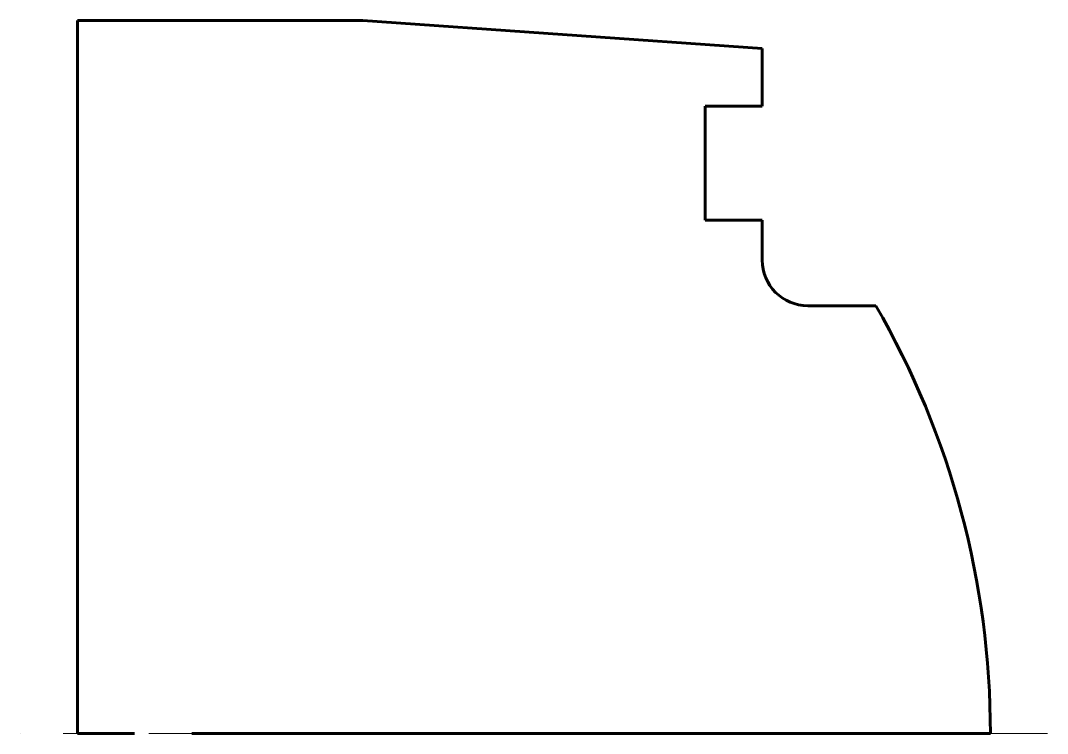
# Model space of a CAD drawing. Header units: millimetres. Extents: x 48.3 to 84.3, y 195.7 to 220.7.
import ezdxf

# ---------------------------------------------------------------- set-up
doc = ezdxf.new("R2010")
doc.units = ezdxf.units.MM
doc.linetypes.add('K5LT_AXLED', pattern=[12, 7.5, -1.5, 1.5, -1.5])
doc.linetypes.add('K5LT_BASIC', pattern=[0])

msp = doc.modelspace()

# ---------------------------------------------------------------- linework, layer by layer
at = {"color": 150, "linetype": 'K5LT_BASIC', "lineweight": 60, "true_color": 0x0080ff}
for p, q in [((50.254, 195.687), (50.254, 220.687)), ((54.254, 220.687), (50.254, 220.687)), ((58.754, 220.687), (54.254, 220.687)), ((60.254, 220.687), (58.754, 220.687)), ((60.254, 220.687), (74.254, 219.708)), ((74.254, 219.708), (74.254, 217.687)), ((74.254, 217.687), (72.254, 217.687)), ((72.254, 217.687), (72.254, 213.687)), ((74.254, 213.687), (72.254, 213.687)), ((74.254, 213.687), (74.254, 212.287)), ((78.235, 210.687), (75.854, 210.687)), ((50.254, 195.687), (52.254, 195.687)), ((54.254, 195.687), (58.754, 195.687)), ((58.754, 195.687), (82.254, 195.687))]:
    msp.add_line(p, q, dxfattribs=at)
at = {"color": 30, "linetype": 'K5LT_AXLED', "lineweight": 18, "true_color": 0xff8000}
msp.add_line((84.254, 195.687), (48.254, 195.687), dxfattribs=at)
at = {"color": 150, "linetype": 'K5LT_BASIC', "lineweight": 60, "true_color": 0x0080ff}
for centre, radius, start, end in [((75.854, 212.287), 1.6, 180, 270), ((52.254, 195.687), 30, 0, 30)]:
    msp.add_arc(centre, radius, start, end, dxfattribs=at)

doc.saveas('drawing.dxf')
